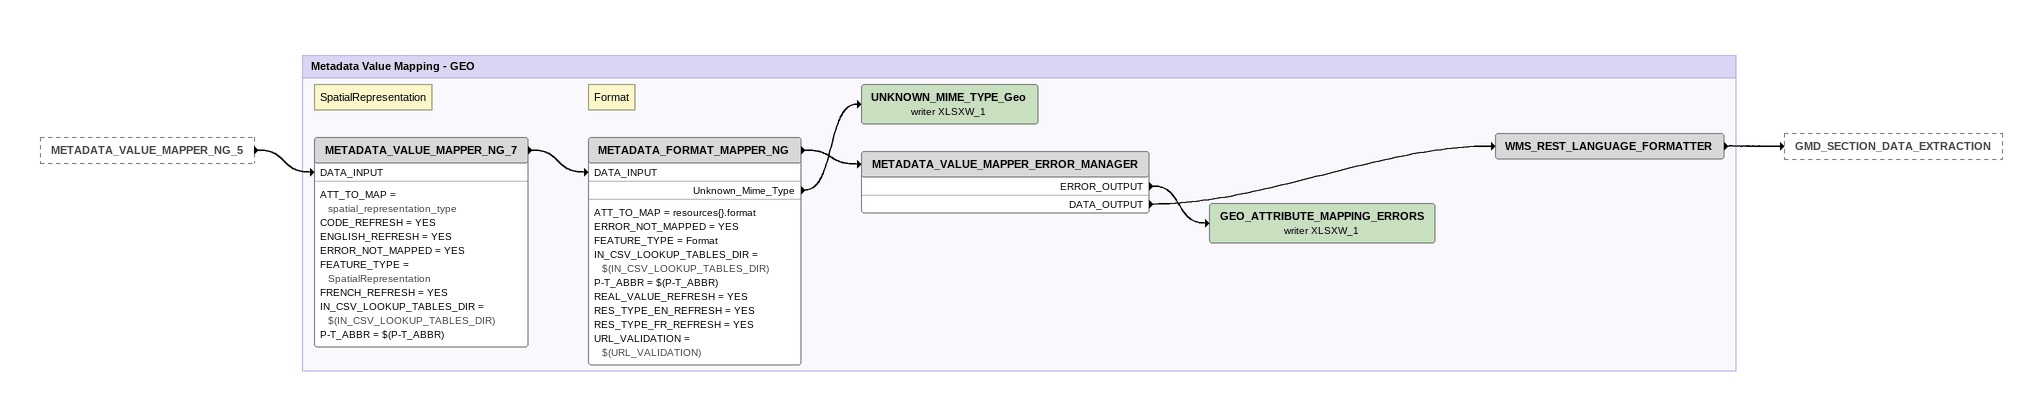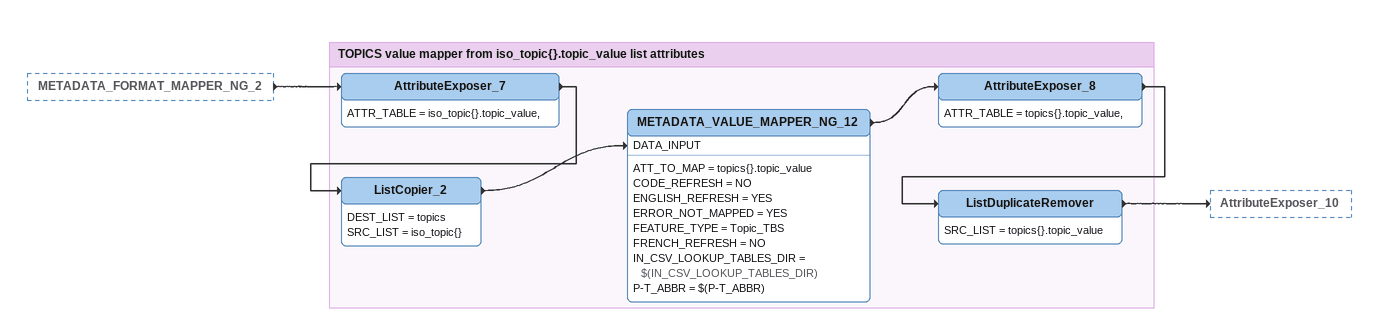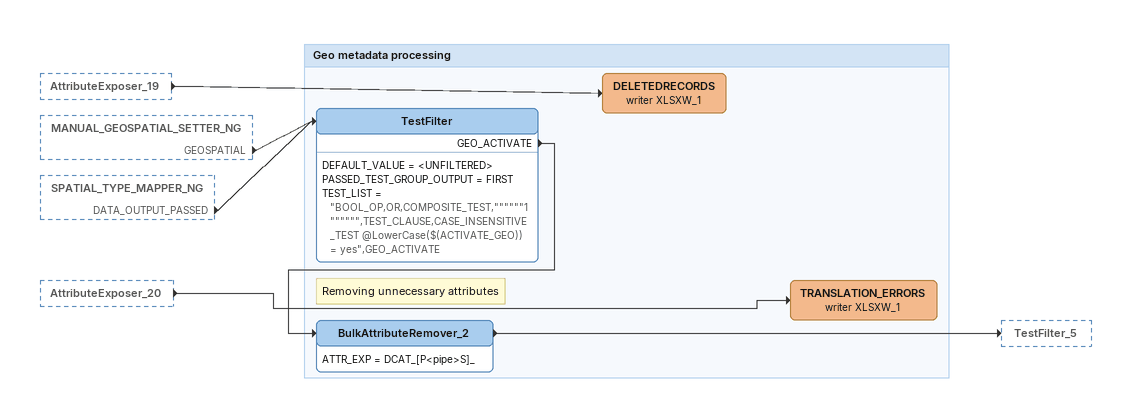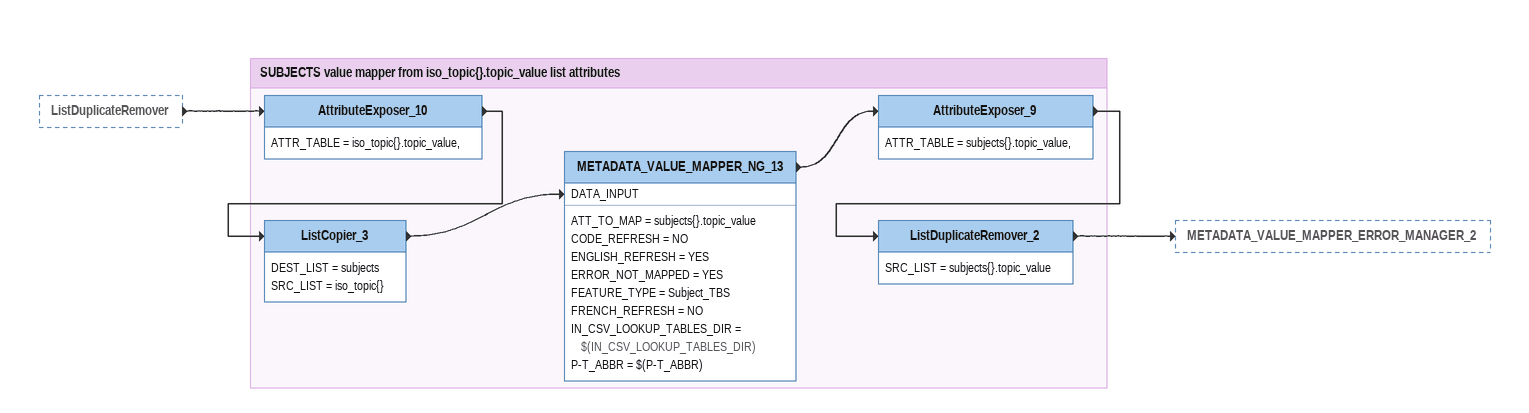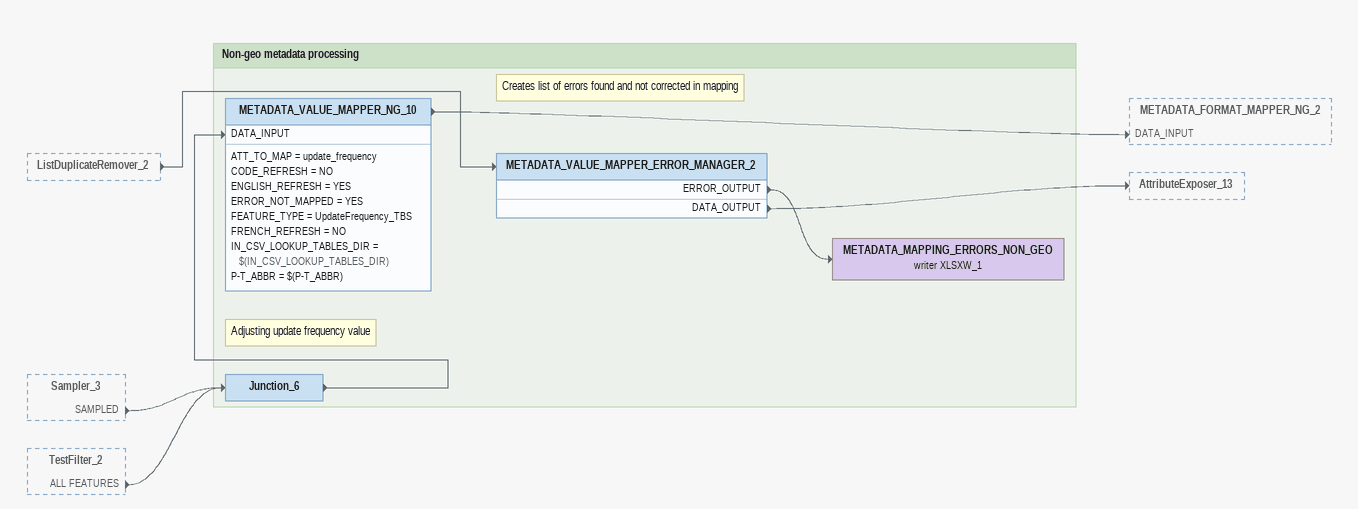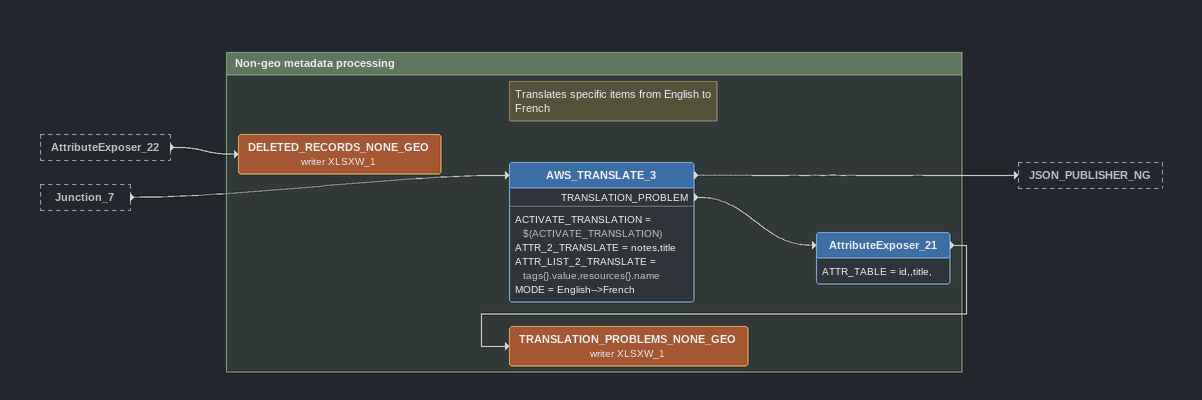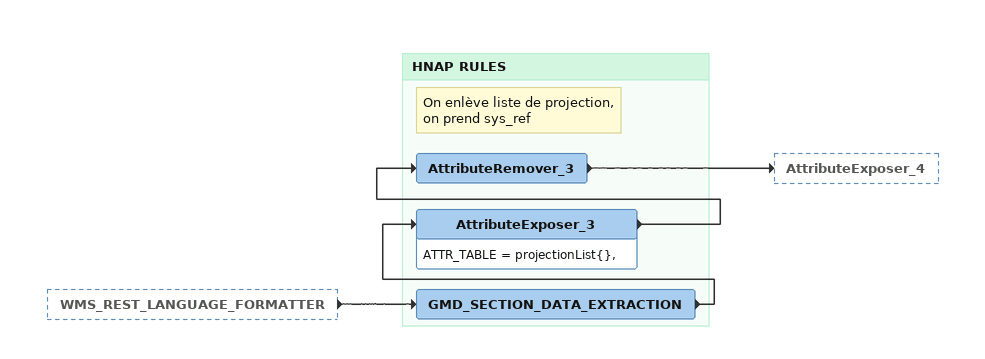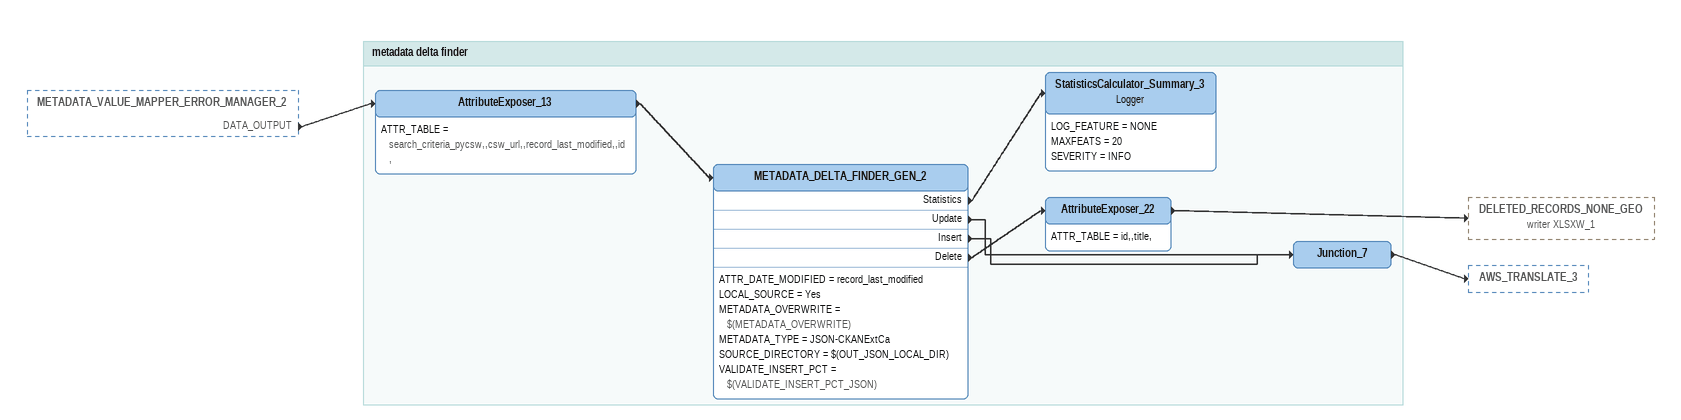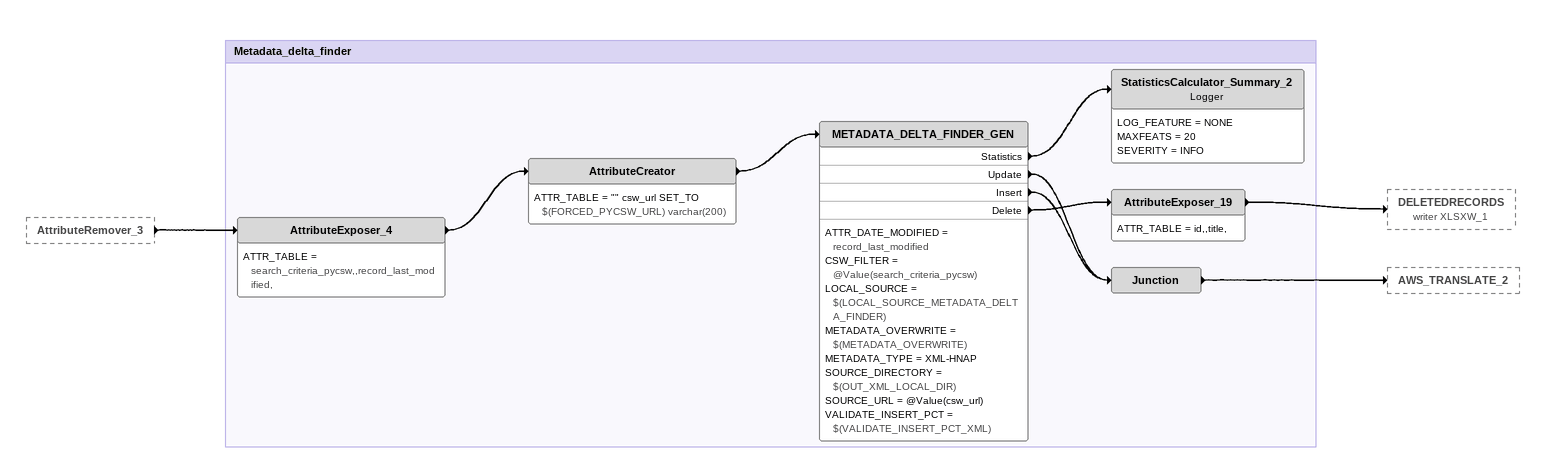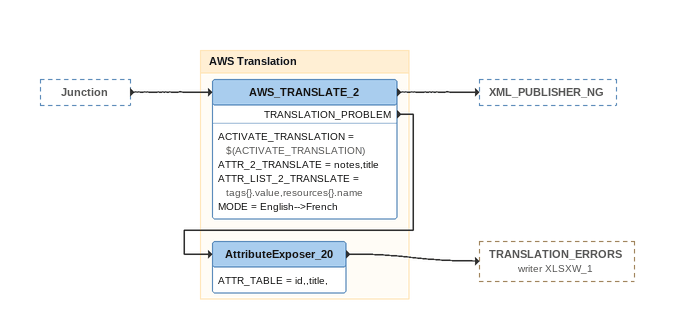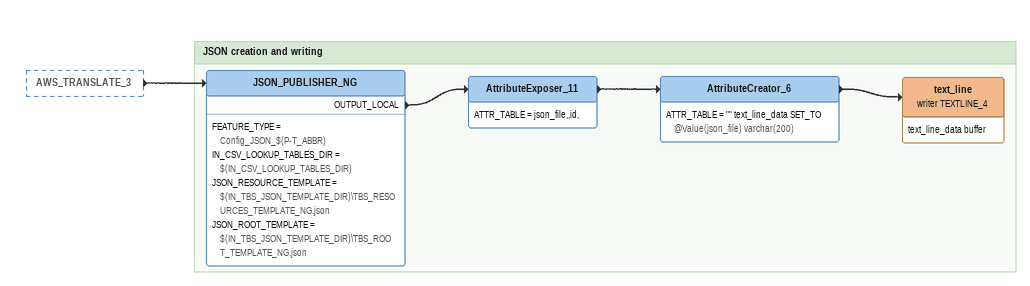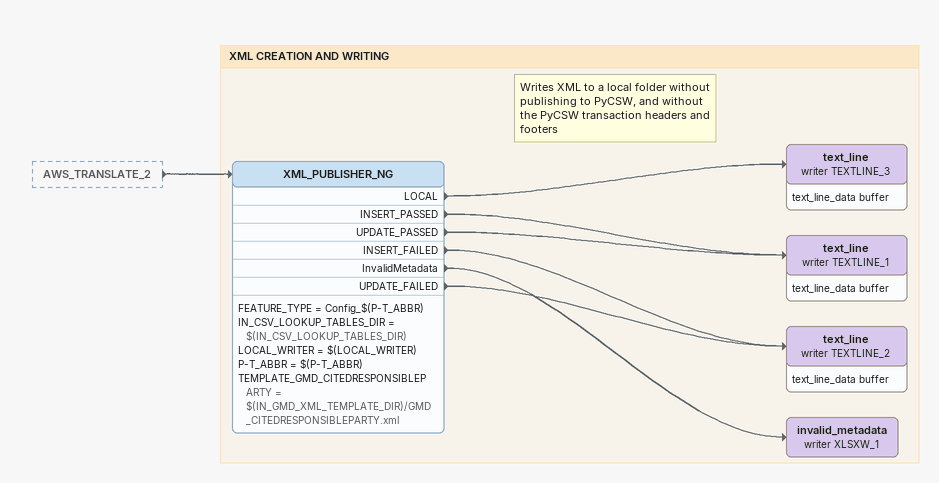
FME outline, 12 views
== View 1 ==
METADATA_VALUE_MAPPER_NG_5 [outside]
    -> METADATA_VALUE_MAPPER_NG_7 [DATA_INPUT]

Bookmark: Metadata Value Mapping - GEO
Note: SpatialRepresentation
METADATA_VALUE_MAPPER_NG_7
    ATT_TO_MAP = spatial_representation_type
    CODE_REFRESH = YES
    ENGLISH_REFRESH = YES
    ERROR_NOT_MAPPED = YES
    FEATURE_TYPE = SpatialRepresentation
    FRENCH_REFRESH = YES
    IN_CSV_LOOKUP_TABLES_DIR = $(IN_CSV_LOOKUP_TABLES_DIR)
    P-T_ABBR = $(P-T_ABBR)
    -> METADATA_FORMAT_MAPPER_NG [DATA_INPUT]
Note: Format
METADATA_FORMAT_MAPPER_NG
    ATT_TO_MAP = resources{}.format
    ERROR_NOT_MAPPED = YES
    FEATURE_TYPE = Format
    IN_CSV_LOOKUP_TABLES_DIR = $(IN_CSV_LOOKUP_TABLES_DIR)
    P-T_ABBR = $(P-T_ABBR)
    REAL_VALUE_REFRESH = YES
    RES_TYPE_EN_REFRESH = YES
    RES_TYPE_FR_REFRESH = YES
    URL_VALIDATION = $(URL_VALIDATION)
    Unknown_Mime_Type -> UNKNOWN_MIME_TYPE_Geo (writer XLSXW_1)
    -> METADATA_VALUE_MAPPER_ERROR_MANAGER
UNKNOWN_MIME_TYPE_Geo (writer XLSXW_1)
METADATA_VALUE_MAPPER_ERROR_MANAGER
    ERROR_OUTPUT -> GEO_ATTRIBUTE_MAPPING_ERRORS (writer XLSXW_1)
    DATA_OUTPUT -> WMS_REST_LANGUAGE_FORMATTER
WMS_REST_LANGUAGE_FORMATTER
    -> GMD_SECTION_DATA_EXTRACTION
GEO_ATTRIBUTE_MAPPING_ERRORS (writer XLSXW_1)

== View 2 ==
METADATA_FORMAT_MAPPER_NG_2 [outside]
    -> AttributeExposer_7

Bookmark: TOPICS value mapper from iso_topic{}.topic_value list attributes
AttributeExposer_7
    ATTR_TABLE = iso_topic{}.topic_value,
    -> ListCopier_2
ListCopier_2
    DEST_LIST = topics
    SRC_LIST = iso_topic{}
    -> METADATA_VALUE_MAPPER_NG_12 [DATA_INPUT]
METADATA_VALUE_MAPPER_NG_12
    ATT_TO_MAP = topics{}.topic_value
    CODE_REFRESH = NO
    ENGLISH_REFRESH = YES
    ERROR_NOT_MAPPED = YES
    FEATURE_TYPE = Topic_TBS
    FRENCH_REFRESH = NO
    IN_CSV_LOOKUP_TABLES_DIR = $(IN_CSV_LOOKUP_TABLES_DIR)
    P-T_ABBR = $(P-T_ABBR)
    -> AttributeExposer_8
AttributeExposer_8
    ATTR_TABLE = topics{}.topic_value,
    -> ListDuplicateRemover
ListDuplicateRemover
    SRC_LIST = topics{}.topic_value
    -> AttributeExposer_10

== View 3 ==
AttributeExposer_19 [outside]
    -> DELETEDRECORDS (writer XLSXW_1)
MANUAL_GEOSPATIAL_SETTER_NG [outside]
    GEOSPATIAL -> TestFilter
SPATIAL_TYPE_MAPPER_NG [outside]
    DATA_OUTPUT_PASSED -> TestFilter
AttributeExposer_20 [outside]
    -> TRANSLATION_ERRORS (writer XLSXW_1)

Bookmark: Geo metadata processing
TestFilter
    DEFAULT_VALUE = <UNFILTERED>
    PASSED_TEST_GROUP_OUTPUT = FIRST
    TEST_LIST = "BOOL_OP,OR,COMPOSITE_TEST,""""""1"""""",TEST_CLAUSE,CASE_INSENSITIVE_TEST @LowerCase($(ACTIVATE_GEO)) = yes",GEO_ACTIVATE
    GEO_ACTIVATE -> BulkAttributeRemover_2
Note: Removing unnecessary attributes
BulkAttributeRemover_2
    ATTR_EXP = DCAT_[P<pipe>S]_
    -> TestFilter_5
DELETEDRECORDS (writer XLSXW_1)
TRANSLATION_ERRORS (writer XLSXW_1)

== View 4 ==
ListDuplicateRemover [outside]
    -> AttributeExposer_10

Bookmark: SUBJECTS value mapper from iso_topic{}.topic_value list attributes
AttributeExposer_10
    ATTR_TABLE = iso_topic{}.topic_value,
    -> ListCopier_3
ListCopier_3
    DEST_LIST = subjects
    SRC_LIST = iso_topic{}
    -> METADATA_VALUE_MAPPER_NG_13 [DATA_INPUT]
METADATA_VALUE_MAPPER_NG_13
    ATT_TO_MAP = subjects{}.topic_value
    CODE_REFRESH = NO
    ENGLISH_REFRESH = YES
    ERROR_NOT_MAPPED = YES
    FEATURE_TYPE = Subject_TBS
    FRENCH_REFRESH = NO
    IN_CSV_LOOKUP_TABLES_DIR = $(IN_CSV_LOOKUP_TABLES_DIR)
    P-T_ABBR = $(P-T_ABBR)
    -> AttributeExposer_9
AttributeExposer_9
    ATTR_TABLE = subjects{}.topic_value,
    -> ListDuplicateRemover_2
ListDuplicateRemover_2
    SRC_LIST = subjects{}.topic_value
    -> METADATA_VALUE_MAPPER_ERROR_MANAGER_2

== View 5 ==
ListDuplicateRemover_2 [outside]
    -> METADATA_VALUE_MAPPER_ERROR_MANAGER_2
Sampler_3 [outside]
    SAMPLED -> Junction_6
TestFilter_2 [outside]
    ALL FEATURES -> Junction_6

Bookmark: Non-geo metadata processing
Junction_6
    -> METADATA_VALUE_MAPPER_NG_10 [DATA_INPUT]
Note: Adjusting update frequency value
METADATA_VALUE_MAPPER_NG_10
    ATT_TO_MAP = update_frequency
    CODE_REFRESH = NO
    ENGLISH_REFRESH = YES
    ERROR_NOT_MAPPED = YES
    FEATURE_TYPE = UpdateFrequency_TBS
    FRENCH_REFRESH = NO
    IN_CSV_LOOKUP_TABLES_DIR = $(IN_CSV_LOOKUP_TABLES_DIR)
    P-T_ABBR = $(P-T_ABBR)
    -> METADATA_FORMAT_MAPPER_NG_2 [DATA_INPUT]
Note: Creates list of errors found and not corrected in mapping
METADATA_VALUE_MAPPER_ERROR_MANAGER_2
    ERROR_OUTPUT -> METADATA_MAPPING_ERRORS_NON_GEO (writer XLSXW_1)
    DATA_OUTPUT -> AttributeExposer_13
METADATA_MAPPING_ERRORS_NON_GEO (writer XLSXW_1)

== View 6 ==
AttributeExposer_22 [outside]
    -> DELETED_RECORDS_NONE_GEO (writer XLSXW_1)
Junction_7 [outside]
    -> AWS_TRANSLATE_3

Bookmark: Non-geo metadata processing
DELETED_RECORDS_NONE_GEO (writer XLSXW_1)
Note: Translates specific items from English to French
AWS_TRANSLATE_3
    ACTIVATE_TRANSLATION = $(ACTIVATE_TRANSLATION)
    ATTR_2_TRANSLATE = notes,title
    ATTR_LIST_2_TRANSLATE = tags{}.value,resources{}.name
    MODE = English-->French
    -> JSON_PUBLISHER_NG
    TRANSLATION_PROBLEM -> AttributeExposer_21
AttributeExposer_21
    ATTR_TABLE = id,,title,
    -> TRANSLATION_PROBLEMS_NONE_GEO (writer XLSXW_1)
TRANSLATION_PROBLEMS_NONE_GEO (writer XLSXW_1)

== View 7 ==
WMS_REST_LANGUAGE_FORMATTER [outside]
    -> GMD_SECTION_DATA_EXTRACTION

Bookmark: HNAP RULES
GMD_SECTION_DATA_EXTRACTION
    -> AttributeExposer_3
AttributeExposer_3
    ATTR_TABLE = projectionList{},
    -> AttributeRemover_3
Note: On enlève liste de projection, on prend sys_ref
AttributeRemover_3
    -> AttributeExposer_4

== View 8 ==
METADATA_VALUE_MAPPER_ERROR_MANAGER_2 [outside]
    DATA_OUTPUT -> AttributeExposer_13

Bookmark: metadata delta finder
AttributeExposer_13
    ATTR_TABLE = search_criteria_pycsw,,csw_url,,record_last_modified,,id,
    -> METADATA_DELTA_FINDER_GEN_2
METADATA_DELTA_FINDER_GEN_2
    ATTR_DATE_MODIFIED = record_last_modified
    LOCAL_SOURCE = Yes
    METADATA_OVERWRITE = $(METADATA_OVERWRITE)
    METADATA_TYPE = JSON-CKANExtCa
    SOURCE_DIRECTORY = $(OUT_JSON_LOCAL_DIR)
    VALIDATE_INSERT_PCT = $(VALIDATE_INSERT_PCT_JSON)
    Statistics -> StatisticsCalculator_Summary_3
    Update -> Junction_7
    Insert -> Junction_7
    Delete -> AttributeExposer_22
StatisticsCalculator_Summary_3: Logger
    LOG_FEATURE = NONE
    MAXFEATS = 20
    SEVERITY = INFO
AttributeExposer_22
    ATTR_TABLE = id,,title,
    -> DELETED_RECORDS_NONE_GEO (writer XLSXW_1)
Junction_7
    -> AWS_TRANSLATE_3

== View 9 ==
AttributeRemover_3 [outside]
    -> AttributeExposer_4

Bookmark: Metadata_delta_finder
AttributeExposer_4
    ATTR_TABLE = search_criteria_pycsw,,record_last_modified,
    -> AttributeCreator
AttributeCreator
    ATTR_TABLE = "" csw_url SET_TO $(FORCED_PYCSW_URL) varchar(200)
    -> METADATA_DELTA_FINDER_GEN
METADATA_DELTA_FINDER_GEN
    ATTR_DATE_MODIFIED = record_last_modified
    CSW_FILTER = @Value(search_criteria_pycsw)
    LOCAL_SOURCE = $(LOCAL_SOURCE_METADATA_DELTA_FINDER)
    METADATA_OVERWRITE = $(METADATA_OVERWRITE)
    METADATA_TYPE = XML-HNAP
    SOURCE_DIRECTORY = $(OUT_XML_LOCAL_DIR)
    SOURCE_URL = @Value(csw_url)
    VALIDATE_INSERT_PCT = $(VALIDATE_INSERT_PCT_XML)
    Statistics -> StatisticsCalculator_Summary_2
    Update -> Junction
    Insert -> Junction
    Delete -> AttributeExposer_19
StatisticsCalculator_Summary_2: Logger
    LOG_FEATURE = NONE
    MAXFEATS = 20
    SEVERITY = INFO
AttributeExposer_19
    ATTR_TABLE = id,,title,
    -> DELETEDRECORDS (writer XLSXW_1)
Junction
    -> AWS_TRANSLATE_2

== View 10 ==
Junction [outside]
    -> AWS_TRANSLATE_2

Bookmark: AWS Translation
AWS_TRANSLATE_2
    ACTIVATE_TRANSLATION = $(ACTIVATE_TRANSLATION)
    ATTR_2_TRANSLATE = notes,title
    ATTR_LIST_2_TRANSLATE = tags{}.value,resources{}.name
    MODE = English-->French
    -> XML_PUBLISHER_NG
    TRANSLATION_PROBLEM -> AttributeExposer_20
AttributeExposer_20
    ATTR_TABLE = id,,title,
    -> TRANSLATION_ERRORS (writer XLSXW_1)

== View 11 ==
AWS_TRANSLATE_3 [outside]
    -> JSON_PUBLISHER_NG

Bookmark: JSON creation and writing
JSON_PUBLISHER_NG
    FEATURE_TYPE = Config_JSON_$(P-T_ABBR)
    IN_CSV_LOOKUP_TABLES_DIR = $(IN_CSV_LOOKUP_TABLES_DIR)
    JSON_RESOURCE_TEMPLATE = $(IN_TBS_JSON_TEMPLATE_DIR)\TBS_RESOURCES_TEMPLATE_NG.json
    JSON_ROOT_TEMPLATE = $(IN_TBS_JSON_TEMPLATE_DIR)\TBS_ROOT_TEMPLATE_NG.json
    OUTPUT_LOCAL -> AttributeExposer_11
AttributeExposer_11
    ATTR_TABLE = json_file,,id,
    -> AttributeCreator_6
AttributeCreator_6
    ATTR_TABLE = "" text_line_data SET_TO @Value(json_file) varchar(200)
    -> text_line (writer TEXTLINE_4)
text_line (writer TEXTLINE_4)
    attributes: text_line_data buffer

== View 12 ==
AWS_TRANSLATE_2 [outside]
    -> XML_PUBLISHER_NG

Bookmark: XML CREATION AND WRITING
XML_PUBLISHER_NG
    FEATURE_TYPE = Config_$(P-T_ABBR)
    IN_CSV_LOOKUP_TABLES_DIR = $(IN_CSV_LOOKUP_TABLES_DIR)
    LOCAL_WRITER = $(LOCAL_WRITER)
    P-T_ABBR = $(P-T_ABBR)
    TEMPLATE_GMD_CITEDRESPONSIBLEPARTY = $(IN_GMD_XML_TEMPLATE_DIR)/GMD_CITEDRESPONSIBLEPARTY.xml
    LOCAL -> text_line (writer TEXTLINE_3)
    INSERT_PASSED -> text_line (writer TEXTLINE_1)
    UPDATE_PASSED -> text_line (writer TEXTLINE_1)
    INSERT_FAILED -> text_line (writer TEXTLINE_2)
    InvalidMetadata -> invalid_metadata (writer XLSXW_1)
    UPDATE_FAILED -> text_line (writer TEXTLINE_2)
Note: Writes XML to a local folder without publishing to PyCSW, and without the PyCSW transaction headers and footers
text_line (writer TEXTLINE_3)
    attributes: text_line_data buffer
text_line (writer TEXTLINE_1)
    attributes: text_line_data buffer
text_line (writer TEXTLINE_2)
    attributes: text_line_data buffer
invalid_metadata (writer XLSXW_1)
